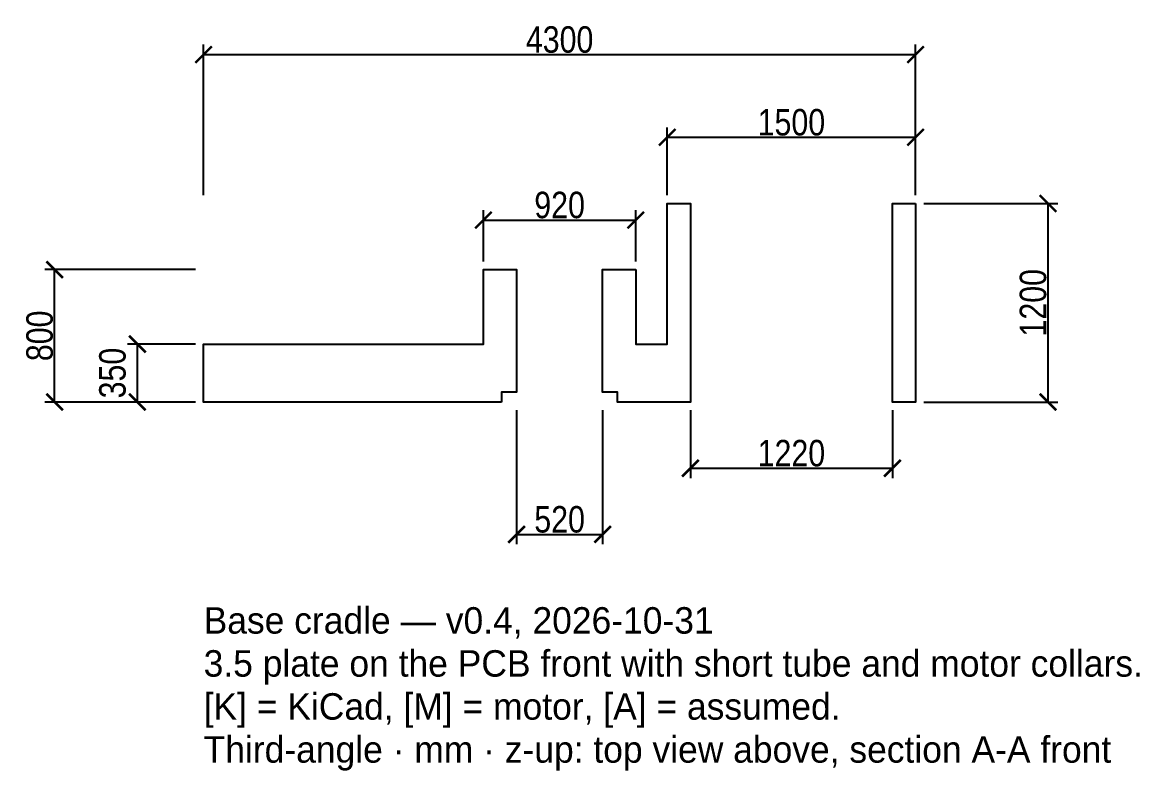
# Model space of a CAD drawing. Header units: millimetres. Extents: x -32 to 127, y -22 to 94.
# Drawn here: x -32.4 to 35, y -22.3 to 22.9 of the extents above; entities that cross this region are included whole.
import ezdxf

# ---------------------------------------------------------------- set-up
doc = ezdxf.new("R2010")
doc.units = ezdxf.units.MM
for name, color, linetype in [('DIMS', 3, 'CONTINUOUS'), ('TEXT', 7, 'CONTINUOUS'), ('VISIBLE', 7, 'CONTINUOUS')]:
    doc.layers.add(name, color=color, linetype=linetype)
doc.styles.add('OpenSansCondensed-Light', font='OpenSansCondensed-Light.ttf')
doc.dimstyles.new('EZDXF', dxfattribs={"dimtxt": 0.25, "dimasz": 0.175, "dimexe": 0.375, "dimexo": 0.125, "dimgap": 0.1, "dimtad": 1, "dimlfac": 100, "dimzin": 12, "dimdsep": 46, "dimtxsty": 'OpenSansCondensed-Light', "dimblk": 'ARCHTICK', "dimcen": 2.5, "dimazin": 3, "dimtfac": 0.5, "dimtmove": 2, "dimatfit": 3})

# ---------------------------------------------------------------- blocks, each defined once
blk = doc.blocks.new('_ARCHTICK')
at = {"color": 0, "linetype": 'BYBLOCK', "const_width": 0.15}
blk.add_lwpolyline([(-0.5, -0.5), (0.5, 0.5)], dxfattribs=at)

msp = doc.modelspace()

# ---------------------------------------------------------------- linework, layer by layer
at = {"layer": 'VISIBLE'}
for points in [[(4.6, 8), (4.6, 3.5), (6.5, 3.5), (6.5, 12), (7.9, 12), (7.9, 0), (3.5, 0), (3.5, 0.6), (2.6, 0.6), (2.6, 8), (4.6, 8)], [(21.5, 12), (21.5, 0), (20.1, 0), (20.1, 12), (21.5, 12)], [(-3.5, 0), (-21.5, 0), (-21.5, 3.5), (-4.6, 3.5), (-4.6, 8), (-2.6, 8), (-2.6, 0.6), (-3.5, 0.6), (-3.5, 0)]]:
    msp.add_lwpolyline(points, dxfattribs=at)

# ---------------------------------------------------------------- texts
at = {"layer": 'TEXT'}
for s, p in [('Base cradle — v0.4, 2026-10-31', (-21.5, -14)), ('3.5 plate on the PCB front with short tube and motor collars.', (-21.5, -16.6)), ('[K] = KiCad, [M] = motor, [A] = assumed.', (-21.5, -19.2)), ('Third-angle · mm · z-up: top view above, section A-A front', (-21.5, -21.8))]:
    msp.add_text(s, height=1.6, dxfattribs=at).set_placement(p)

# ---------------------------------------------------------------- dimensions: what is measured, and where the dimension line sits
at = {"layer": 'DIMS'}
for base, p1, p2 in [((-21.5, 21), (-21.5, 12), (21.5, 12)), ((6.5, 16), (6.5, 12), (21.5, 12)), ((-4.6, 11), (-4.6, 8), (4.6, 8)), ((-2.6, -8), (-2.6, 0), (2.6, 0)), ((7.9, -4), (7.9, 0), (20.1, 0))]:
    msp.add_linear_dim(base=base, p1=p1, p2=p2, dimstyle='EZDXF', override={"dimtxt": 1.6, "dimasz": 1, "dimexe": 0.6, "dimexo": 0.5, "dimdec": 2}, dxfattribs=at).render()
for base, p1, p2 in [((29.5, 0), (21.5, 0), (21.5, 12)), ((-30.5, 0), (-21.5, 0), (-21.5, 8)), ((-25.5, 0), (-21.5, 0), (-21.5, 3.5))]:
    msp.add_linear_dim(base=base, p1=p1, p2=p2, angle=90, dimstyle='EZDXF', override={"dimtxt": 1.6, "dimasz": 1, "dimexe": 0.6, "dimexo": 0.5, "dimdec": 2}, dxfattribs=at).render()

doc.saveas('drawing.dxf')
